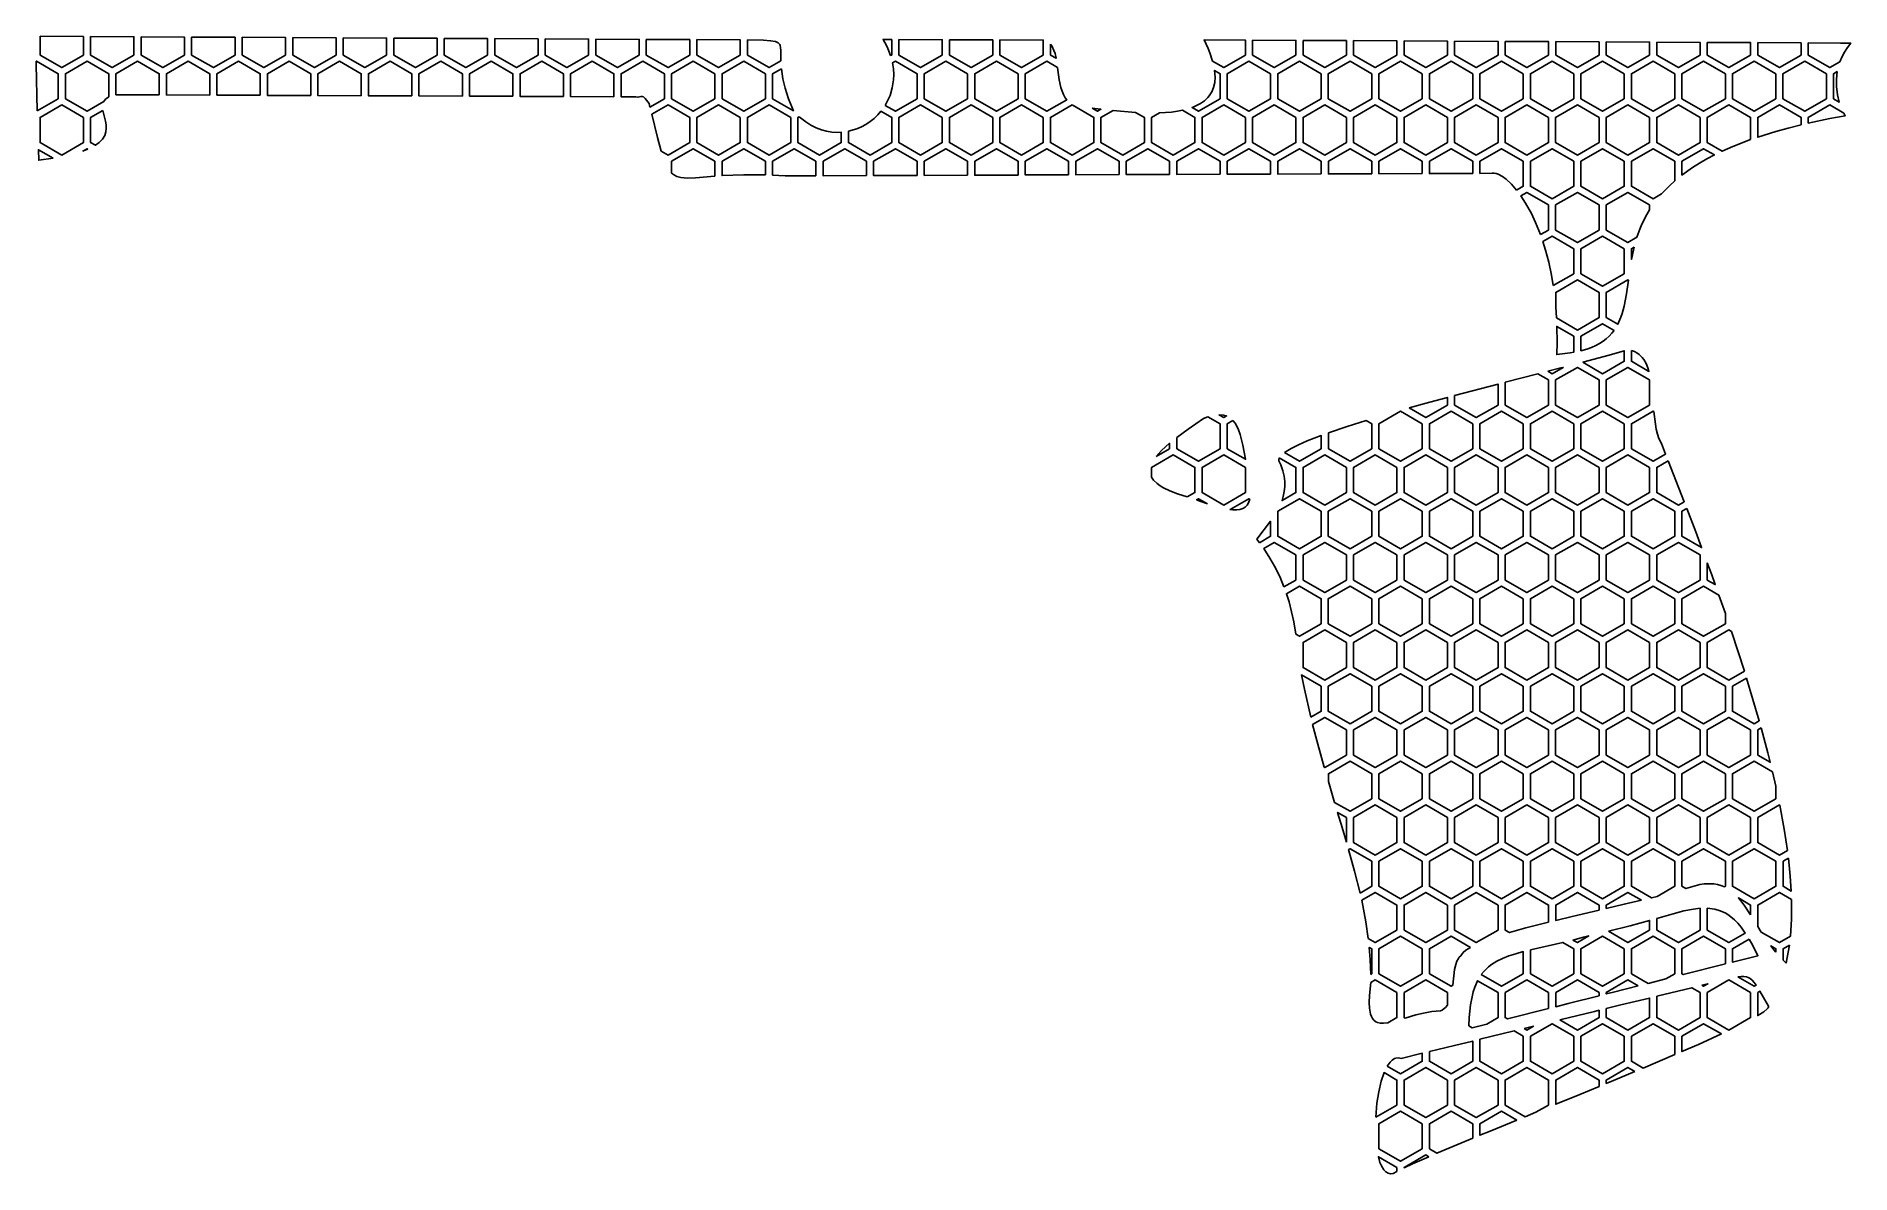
# Model space of a CAD drawing. Header units: millimetres. Extents: x 11 to 138, y -150 to -70.
import ezdxf

# ---------------------------------------------------------------- set-up
doc = ezdxf.new("R2010")
doc.units = ezdxf.units.MM

# ---------------------------------------------------------------- blocks, each defined once
blk = doc.blocks.new('HEX')
blk.add_lwpolyline([(1.516, 0.875), (0, 1.75), (-1.516, 0.875), (-1.516, -0.875), (0, -1.75), (1.516, -0.875)], close=True)

msp = doc.modelspace()

# ---------------------------------------------------------------- linework, layer by layer
for points in [[(11.208, -70.01), (14.239, -70.025), (14.239, -71.318), (12.724, -72.193), (11.208, -71.318), (11.208, -70.01)], [(14.739, -70.028), (17.77, -70.043), (17.77, -71.318), (16.255, -72.193), (14.739, -71.318), (14.739, -70.028)], [(18.27, -70.046), (21.301, -70.061), (21.301, -71.318), (19.786, -72.193), (18.27, -71.318), (18.27, -70.046)], [(21.801, -70.064), (24.833, -70.08), (24.833, -71.318), (23.317, -72.193), (21.801, -71.318), (21.801, -70.064)], [(25.333, -70.082), (28.364, -70.098), (28.364, -71.318), (26.848, -72.193), (25.333, -71.318), (25.333, -70.082)], [(28.864, -70.1), (31.895, -70.116), (31.895, -71.318), (30.379, -72.193), (28.864, -71.318), (28.864, -70.1)], [(32.395, -70.119), (35.426, -70.134), (35.426, -71.318), (33.91, -72.193), (32.395, -71.318), (32.395, -70.119)], [(35.926, -70.137), (38.957, -70.152), (38.957, -71.318), (37.441, -72.193), (35.926, -71.318), (35.926, -70.137)], [(39.457, -70.155), (42.488, -70.171), (42.488, -71.318), (40.972, -72.193), (39.457, -71.318), (39.457, -70.155)], [(42.988, -70.173), (46.019, -70.189), (46.019, -71.318), (44.504, -72.193), (42.988, -71.318), (42.988, -70.173)], [(46.519, -70.192), (49.55, -70.207), (49.55, -71.318), (48.035, -72.193), (46.519, -71.318), (46.519, -70.192)], [(50.05, -70.21), (53.081, -70.225), (53.081, -71.318), (51.566, -72.193), (50.05, -71.318), (50.05, -70.21)], [(53.581, -70.228), (56.612, -70.243), (56.612, -71.318), (55.097, -72.193), (53.581, -71.318), (53.581, -70.228)], [(57.112, -70.246), (60.143, -70.262), (60.143, -71.318), (58.628, -72.193), (57.112, -71.318), (57.112, -70.246)], [(60.643, -70.264), (61.761, -70.284), (62.272, -70.317), (62.617, -70.382), (62.795, -70.464), (62.903, -70.582), (62.937, -70.657), (62.967, -70.79), (62.981, -71.013), (62.983, -71.717), (62.159, -72.193), (60.643, -71.318), (60.643, -70.264)], [(70.657, -71.364), (70.461, -70.857), (70.36, -70.65), (70.125, -70.233), (70.737, -70.235), (70.737, -71.318), (70.657, -71.364)], [(71.237, -70.237), (74.268, -70.249), (74.268, -71.318), (72.752, -72.193), (71.237, -71.318), (71.237, -70.237)], [(74.768, -70.251), (77.799, -70.263), (77.799, -71.318), (76.283, -72.193), (74.768, -71.318), (74.768, -70.251)], [(78.299, -70.265), (81.33, -70.276), (81.33, -71.318), (79.814, -72.193), (78.299, -71.318), (78.299, -70.265)], [(81.83, -70.563), (81.949, -70.733), (82.075, -70.995), (82.148, -71.216), (82.227, -71.547), (81.83, -71.318), (81.83, -70.563)], [(93.158, -71.742), (92.967, -71.162), (92.852, -70.874), (92.571, -70.26), (95.454, -70.275), (95.454, -71.318), (93.939, -72.193), (93.158, -71.742)], [(95.954, -70.277), (98.985, -70.293), (98.985, -71.318), (97.47, -72.193), (95.954, -71.318), (95.954, -70.277)], [(99.485, -70.295), (102.516, -70.31), (102.516, -71.318), (101.001, -72.193), (99.485, -71.318), (99.485, -70.295)], [(103.016, -70.313), (106.048, -70.328), (106.048, -71.318), (104.532, -72.193), (103.016, -71.318), (103.016, -70.313)], [(106.548, -70.331), (109.579, -70.346), (109.579, -71.318), (108.063, -72.193), (106.548, -71.318), (106.548, -70.331)], [(110.079, -70.348), (113.11, -70.364), (113.11, -71.318), (111.594, -72.193), (110.079, -71.318), (110.079, -70.348)], [(113.61, -70.366), (116.641, -70.381), (116.641, -71.318), (115.125, -72.193), (113.61, -71.318), (113.61, -70.366)], [(117.141, -70.384), (120.172, -70.399), (120.172, -71.318), (118.656, -72.193), (117.141, -71.318), (117.141, -70.384)], [(120.672, -70.402), (123.703, -70.417), (123.703, -71.318), (122.187, -72.193), (120.672, -71.318), (120.672, -70.402)], [(124.203, -70.42), (127.234, -70.435), (127.234, -71.318), (125.719, -72.193), (124.203, -71.318), (124.203, -70.42)], [(127.734, -70.437), (130.765, -70.453), (130.765, -71.318), (129.25, -72.193), (127.734, -71.318), (127.734, -70.437)], [(131.265, -70.455), (134.296, -70.47), (134.296, -71.318), (132.781, -72.193), (131.265, -71.318), (131.265, -70.455)], [(134.796, -70.473), (137.057, -70.484), (137.763, -70.488), (137.529, -70.794), (137.322, -71.119), (137.157, -71.431), (137.005, -71.793), (136.312, -72.193), (134.796, -71.318), (134.796, -70.473)], [(11.006, -75.223), (10.944, -71.953), (10.942, -71.76), (10.958, -71.751), (12.474, -72.626), (12.474, -74.376), (11.006, -75.223)], [(16.005, -74.231), (15.784, -74.402), (15.66, -74.575), (14.489, -75.251), (12.974, -74.376), (12.974, -72.626), (14.489, -71.751), (16.005, -72.626), (16.005, -74.231)], [(19.536, -74.108), (16.505, -74.095), (16.505, -72.626), (18.02, -71.751), (19.536, -72.626), (19.536, -74.108)], [(23.067, -74.122), (20.036, -74.11), (20.036, -72.626), (21.551, -71.751), (23.067, -72.626), (23.067, -74.122)], [(26.598, -74.136), (23.567, -74.124), (23.567, -72.626), (25.083, -71.751), (26.598, -72.626), (26.598, -74.136)], [(30.129, -74.15), (27.098, -74.138), (27.098, -72.626), (28.614, -71.751), (30.129, -72.626), (30.129, -74.15)], [(33.66, -74.164), (30.629, -74.152), (30.629, -72.626), (32.145, -71.751), (33.66, -72.626), (33.66, -74.164)], [(37.191, -74.178), (34.16, -74.166), (34.16, -72.626), (35.676, -71.751), (37.191, -72.626), (37.191, -74.178)], [(40.722, -74.192), (37.691, -74.18), (37.691, -72.626), (39.207, -71.751), (40.722, -72.626), (40.722, -74.192)], [(44.254, -74.206), (41.222, -74.194), (41.222, -72.626), (42.738, -71.751), (44.254, -72.626), (44.254, -74.206)], [(47.785, -74.22), (44.754, -74.208), (44.754, -72.626), (46.269, -71.751), (47.785, -72.626), (47.785, -74.22)], [(51.316, -74.233), (48.285, -74.222), (48.285, -72.626), (49.8, -71.751), (51.316, -72.626), (51.316, -74.233)], [(53.772, -74.699), (53.495, -74.352), (53.384, -74.253), (53.298, -74.21), (53.217, -74.209), (52.988, -74.268), (52.834, -74.239), (51.816, -74.235), (51.816, -72.626), (53.331, -71.751), (54.847, -72.626), (54.847, -74.376), (53.837, -74.959), (53.772, -74.699)], [(63.021, -72.273), (63.131, -72.981), (63.289, -73.632), (63.528, -74.38), (63.857, -75.212), (62.409, -74.376), (62.409, -72.626), (63.021, -72.273)], [(70.27, -74.837), (70.469, -74.48), (70.614, -74.148), (70.776, -73.62), (70.864, -73.064), (70.879, -72.68), (70.857, -72.286), (70.791, -71.864), (70.987, -71.751), (72.502, -72.626), (72.502, -74.376), (70.987, -75.251), (70.27, -74.837)], [(82.325, -72.181), (82.448, -73.055), (82.564, -73.587), (82.644, -73.839), (82.742, -74.078), (82.862, -74.3), (82.967, -74.45), (81.58, -75.251), (80.064, -74.376), (80.064, -72.626), (81.58, -71.751), (82.325, -72.181)], [(91.846, -74.952), (92.32, -74.716), (92.592, -74.523), (92.827, -74.299), (92.929, -74.175), (93.101, -73.901), (93.228, -73.591), (93.306, -73.243), (93.331, -72.856), (93.298, -72.4), (93.689, -72.626), (93.689, -74.376), (92.173, -75.251), (91.73, -74.995), (91.846, -74.952)], [(136.825, -72.48), (136.763, -73.002), (136.766, -73.525), (136.838, -74.095), (136.967, -74.61), (136.562, -74.376), (136.562, -72.626), (136.825, -72.48)], [(54.622, -78.035), (54.364, -77.08), (53.962, -75.464), (55.097, -74.809), (56.612, -75.684), (56.612, -77.434), (55.097, -78.309), (54.622, -78.035)], [(83.345, -74.809), (84.861, -75.684), (84.861, -77.434), (83.345, -78.309), (81.83, -77.434), (81.83, -75.684), (83.345, -74.809)], [(130.765, -77.235), (129.524, -77.713), (128.785, -78.041), (127.734, -77.434), (127.734, -75.684), (129.25, -74.809), (130.765, -75.684), (130.765, -77.235)], [(133.399, -76.423), (132.531, -76.664), (131.265, -77.063), (131.265, -75.684), (132.781, -74.809), (134.296, -75.684), (134.296, -76.197), (133.399, -76.423)], [(137.28, -75.374), (137.379, -75.558), (136.305, -75.759), (134.796, -76.082), (134.796, -75.684), (136.312, -74.809), (137.28, -75.374)], [(15.598, -75.188), (15.773, -75.938), (15.818, -76.188), (15.834, -76.441), (15.808, -76.694), (15.727, -76.944), (15.578, -77.19), (15.346, -77.43), (15.074, -77.627), (14.739, -77.434), (14.739, -75.684), (15.598, -75.188)], [(64.267, -75.63), (64.728, -75.998), (65.086, -76.223), (65.448, -76.405), (65.814, -76.545), (66.181, -76.644), (66.547, -76.705), (66.911, -76.728), (67.206, -76.719), (67.206, -77.434), (65.69, -78.309), (64.175, -77.434), (64.175, -75.684), (64.267, -75.63)], [(67.706, -76.65), (68.3, -76.476), (68.623, -76.335), (68.931, -76.165), (69.224, -75.969), (69.499, -75.748), (69.754, -75.503), (69.979, -75.246), (70.737, -75.684), (70.737, -77.434), (69.221, -78.309), (67.706, -77.434), (67.706, -76.65)], [(84.752, -75.043), (85.134, -75.085), (85.356, -75.11), (85.111, -75.251), (84.752, -75.043)], [(86.201, -75.199), (87.777, -75.329), (88.392, -75.684), (88.392, -77.434), (86.877, -78.309), (85.361, -77.434), (85.361, -75.684), (86.201, -75.199)], [(89.452, -75.36), (90.283, -75.306), (90.708, -75.251), (91.059, -75.185), (91.923, -75.684), (91.923, -77.434), (90.408, -78.309), (88.892, -77.434), (88.892, -75.684), (89.452, -75.36)], [(12.114, -78.534), (11.119, -78.679), (11.087, -77.941), (12.114, -78.534)], [(14.546, -77.9), (14.228, -78.025), (14.199, -78.034), (14.489, -77.867), (14.546, -77.9)], [(58.378, -79.781), (57.01, -79.893), (56.451, -79.915), (55.999, -79.88), (55.718, -79.806), (55.554, -79.727), (55.347, -79.57), (55.347, -78.742), (56.862, -77.867), (58.378, -78.742), (58.378, -79.781)], [(61.909, -79.696), (60.395, -79.684), (58.878, -79.746), (58.878, -78.742), (60.393, -77.867), (61.909, -78.742), (61.909, -79.696)], [(65.44, -79.757), (63.287, -79.765), (62.409, -79.715), (62.409, -78.742), (63.925, -77.867), (65.44, -78.742), (65.44, -79.757)], [(68.971, -79.745), (65.94, -79.755), (65.94, -78.742), (67.456, -77.867), (68.971, -78.742), (68.971, -79.745)], [(72.502, -79.732), (69.471, -79.743), (69.471, -78.742), (70.987, -77.867), (72.502, -78.742), (72.502, -79.732)], [(76.033, -79.719), (73.002, -79.73), (73.002, -78.742), (74.518, -77.867), (76.033, -78.742), (76.033, -79.719)], [(79.564, -79.707), (76.533, -79.718), (76.533, -78.742), (78.049, -77.867), (79.564, -78.742), (79.564, -79.707)], [(83.095, -79.694), (80.064, -79.705), (80.064, -78.742), (81.58, -77.867), (83.095, -78.742), (83.095, -79.694)], [(86.627, -79.681), (83.595, -79.692), (83.595, -78.742), (85.111, -77.867), (86.627, -78.742), (86.627, -79.681)], [(90.158, -79.668), (87.127, -79.679), (87.127, -78.742), (88.642, -77.867), (90.158, -78.742), (90.158, -79.668)], [(93.689, -79.656), (90.658, -79.667), (90.658, -78.742), (92.173, -77.867), (93.689, -78.742), (93.689, -79.656)], [(97.22, -79.643), (94.189, -79.654), (94.189, -78.742), (95.704, -77.867), (97.22, -78.742), (97.22, -79.643)], [(100.751, -79.631), (97.72, -79.641), (97.72, -78.742), (99.235, -77.867), (100.751, -78.742), (100.751, -79.631)], [(104.282, -79.618), (101.251, -79.629), (101.251, -78.742), (102.766, -77.867), (104.282, -78.742), (104.282, -79.618)], [(107.813, -79.605), (104.782, -79.616), (104.782, -78.742), (106.298, -77.867), (107.813, -78.742), (107.813, -79.605)], [(111.344, -79.593), (108.313, -79.604), (108.313, -78.742), (109.829, -77.867), (111.344, -78.742), (111.344, -79.593)], [(114.408, -80.762), (114.045, -80.345), (113.675, -79.997), (113.418, -79.804), (113.11, -79.637), (112.974, -79.591), (112.852, -79.571), (112.698, -79.588), (111.844, -79.591), (111.844, -78.742), (113.36, -77.867), (114.875, -78.742), (114.875, -80.492), (114.408, -80.762)], [(125.469, -80.112), (125.087, -80.457), (124.539, -81.029), (123.953, -81.367), (122.437, -80.492), (122.437, -78.742), (123.953, -77.867), (125.469, -78.742), (125.469, -80.112)], [(127.717, -78.577), (127.192, -78.878), (126.704, -79.184), (125.969, -79.708), (125.969, -78.742), (127.484, -77.867), (128.24, -78.303), (127.717, -78.577)], [(116.078, -83.875), (115.732, -83.014), (115.442, -82.4), (115.042, -81.678), (114.709, -81.165), (115.125, -80.925), (116.641, -81.8), (116.641, -83.55), (116.078, -83.875)], [(123.513, -82.461), (123.17, -83.14), (123.026, -83.48), (122.818, -84.061), (122.187, -84.425), (120.672, -83.55), (120.672, -81.8), (122.187, -80.925), (123.703, -81.8), (123.703, -82.142), (123.513, -82.461)], [(116.967, -87.439), (116.845, -86.714), (116.653, -85.804), (116.432, -84.958), (116.245, -84.356), (116.891, -83.983), (118.406, -84.858), (118.406, -86.608), (116.967, -87.439)], [(122.621, -84.752), (122.524, -85.168), (122.437, -85.608), (122.437, -84.858), (122.621, -84.752)], [(117.195, -89.697), (117.141, -88.915), (117.141, -87.916), (118.656, -87.041), (120.172, -87.916), (120.172, -89.666), (118.656, -90.541), (117.195, -89.697)], [(122.22, -87.06), (122.087, -88.014), (121.93, -88.865), (121.788, -89.396), (121.702, -89.648), (121.486, -90.136), (120.672, -89.666), (120.672, -87.916), (122.187, -87.041), (122.22, -87.06)], [(118.154, -92.145), (117.215, -92.252), (117.234, -91.417), (117.221, -90.29), (118.406, -90.974), (118.406, -92.099), (118.154, -92.145)], [(121.221, -90.567), (121.06, -90.771), (120.88, -90.965), (120.679, -91.147), (120.455, -91.318), (120.209, -91.476), (119.937, -91.621), (119.639, -91.754), (119.313, -91.873), (118.906, -91.99), (118.906, -90.974), (120.422, -90.099), (121.221, -90.567)], [(119.034, -92.798), (120.883, -92.305), (121.937, -91.989), (121.937, -92.724), (120.422, -93.599), (119.034, -92.798)], [(122.437, -91.971), (122.645, -92.043), (122.821, -92.134), (122.979, -92.246), (123.185, -92.451), (123.304, -92.611), (123.455, -92.88), (123.579, -93.181), (123.656, -93.428), (122.437, -92.724), (122.437, -91.971)], [(113.61, -94.19), (115.897, -93.602), (116.641, -94.032), (116.641, -95.782), (115.125, -96.657), (113.61, -95.782), (113.61, -94.19)], [(116.59, -93.425), (117.51, -93.19), (117.671, -93.149), (116.891, -93.599), (116.59, -93.425)], [(110.079, -95.116), (113.11, -94.319), (113.11, -95.782), (111.594, -96.657), (110.079, -95.782), (110.079, -95.116)], [(106.902, -95.987), (108.35, -95.584), (109.579, -95.25), (109.579, -95.782), (108.063, -96.657), (106.902, -95.987)], [(124.007, -96.246), (124.107, -97.124), (124.17, -97.481), (124.251, -97.815), (124.353, -98.122), (124.527, -98.482), (124.818, -99.215), (123.953, -99.715), (122.437, -98.84), (122.437, -97.09), (123.953, -96.215), (124.007, -96.246)], [(92.516, -96.718), (92.84, -96.6), (93.689, -97.09), (93.689, -98.84), (92.173, -99.715), (90.658, -98.84), (90.658, -98.054), (91.458, -97.463), (92.516, -96.718)], [(93.593, -96.457), (93.929, -96.484), (94.134, -96.544), (93.939, -96.657), (93.593, -96.457)], [(94.585, -96.861), (94.738, -97.057), (94.882, -97.307), (94.978, -97.52), (95.092, -97.837), (95.284, -98.579), (95.465, -99.577), (94.189, -98.84), (94.189, -97.09), (94.585, -96.861)], [(101.255, -97.731), (102.572, -97.286), (103.897, -96.868), (104.282, -97.09), (104.282, -98.84), (102.766, -99.715), (101.251, -98.84), (101.255, -97.731)], [(89.21, -99.387), (89.597, -98.959), (90.158, -98.453), (90.158, -98.84), (89.21, -99.387)], [(98.178, -99.104), (98.645, -98.815), (99.155, -98.561), (99.766, -98.295), (100.751, -97.913), (100.751, -98.84), (99.235, -99.715), (98.178, -99.104)], [(91.387, -102.208), (90.718, -101.998), (90.178, -101.789), (89.734, -101.573), (89.488, -101.426), (89.282, -101.275), (89.042, -101.043), (88.892, -100.824), (88.892, -100.148), (90.408, -99.273), (91.923, -100.148), (91.923, -101.898), (91.387, -102.208)], [(97.817, -99.473), (98.985, -100.148), (98.985, -101.898), (98.013, -102.459), (98.104, -102.168), (98.174, -101.834), (98.208, -101.488), (98.203, -101.131), (98.156, -100.761), (98.063, -100.375), (97.921, -99.972), (97.788, -99.678), (97.78, -99.586), (97.817, -99.473)], [(125.005, -99.685), (126.124, -102.539), (125.719, -102.773), (124.203, -101.898), (124.203, -100.148), (125.005, -99.685)], [(92.796, -102.691), (92.339, -102.525), (92.039, -102.408), (92.173, -102.331), (92.796, -102.691)], [(95.769, -102.368), (95.674, -102.622), (95.567, -102.783), (95.431, -102.912), (95.266, -103.009), (95.07, -103.074), (94.844, -103.108), (94.585, -103.111), (94.381, -103.095), (95.704, -102.331), (95.769, -102.368)], [(96.443, -105.404), (96.259, -105.161), (97.22, -103.901), (97.22, -104.956), (96.443, -105.404)], [(126.306, -103.011), (126.93, -104.646), (127.345, -105.751), (125.969, -104.956), (125.969, -103.206), (126.306, -103.011)], [(98.152, -108.486), (97.852, -107.767), (97.49, -107.038), (97.172, -106.483), (96.737, -105.812), (97.47, -105.389), (98.985, -106.264), (98.985, -108.014), (98.152, -108.486)], [(127.734, -106.801), (128.048, -107.659), (128.292, -108.336), (127.734, -108.014), (127.734, -106.801)], [(98.977, -111.787), (98.83, -110.933), (98.684, -110.244), (98.504, -109.547), (98.326, -108.972), (99.235, -108.447), (100.751, -109.322), (100.751, -111.072), (99.235, -111.947), (98.977, -111.787)], [(128.552, -109.063), (129, -110.342), (129, -111.072), (127.484, -111.947), (125.969, -111.072), (125.969, -109.322), (127.484, -108.447), (128.552, -109.063)], [(129.433, -111.611), (130.337, -114.377), (129.25, -115.005), (127.734, -114.13), (127.734, -112.38), (129.25, -111.505), (129.433, -111.611)], [(100.029, -117.605), (99.574, -115.652), (99.385, -114.649), (100.751, -115.438), (100.751, -117.188), (100.029, -117.605)], [(130.49, -114.866), (131.376, -117.855), (131.015, -118.063), (129.5, -117.188), (129.5, -115.438), (130.49, -114.866)], [(100.956, -121.095), (100.508, -119.489), (100.152, -118.111), (101.001, -117.621), (102.516, -118.496), (102.516, -120.246), (101.001, -121.121), (100.956, -121.095)], [(131.514, -118.352), (131.975, -120.091), (132.14, -120.751), (131.265, -120.246), (131.265, -118.496), (131.514, -118.352)], [(101.684, -123.554), (101.251, -122.107), (101.251, -121.554), (102.766, -120.679), (104.282, -121.554), (104.282, -123.304), (102.766, -124.179), (101.684, -123.554)], [(132.301, -121.421), (132.531, -122.428), (132.531, -123.304), (131.015, -124.179), (129.5, -123.304), (129.5, -121.554), (131.015, -120.679), (132.301, -121.421)], [(102.516, -126.327), (102.217, -125.319), (101.896, -124.254), (102.516, -124.612), (102.516, -126.327)], [(132.809, -123.753), (133.114, -125.42), (133.337, -126.916), (132.781, -127.237), (131.265, -126.362), (131.265, -124.612), (132.781, -123.737), (132.809, -123.753)], [(103.468, -129.89), (103.086, -128.356), (102.669, -126.851), (102.766, -126.795), (104.282, -127.67), (104.282, -129.42), (103.468, -129.89)], [(124.232, -130.134), (123.84, -130.23), (122.437, -129.42), (122.437, -127.67), (123.953, -126.795), (125.469, -127.67), (125.469, -129.42), (124.232, -130.134)], [(128.93, -129.46), (128.674, -129.358), (128.443, -129.295), (128.198, -129.255), (127.938, -129.238), (127.516, -129.258), (127.212, -129.305), (126.719, -129.426), (126.248, -129.582), (125.969, -129.42), (125.969, -127.67), (127.484, -126.795), (129, -127.67), (129, -129.42), (128.93, -129.46)], [(133.405, -127.454), (133.534, -128.716), (133.602, -129.75), (133.031, -129.42), (133.031, -127.67), (133.405, -127.454)], [(104.044, -133.065), (103.872, -131.896), (103.582, -130.401), (104.532, -129.853), (106.048, -130.728), (106.048, -132.478), (104.532, -133.353), (104.044, -133.065)], [(116.636, -131.925), (115.058, -132.335), (113.921, -132.658), (113.61, -132.478), (113.61, -130.728), (115.125, -129.853), (116.641, -130.728), (116.636, -131.925)], [(120.172, -131.083), (118.295, -131.521), (117.141, -131.8), (117.141, -130.728), (118.656, -129.853), (120.172, -130.728), (120.172, -131.083)], [(123.133, -130.399), (121.929, -130.679), (120.672, -130.969), (120.672, -130.728), (122.187, -129.853), (123.133, -130.399)], [(130.765, -131.424), (130.312, -130.742), (129.917, -130.238), (130.765, -130.728), (130.765, -131.424)], [(133.624, -130.34), (133.623, -131.728), (133.547, -132.911), (132.781, -133.353), (131.513, -132.621), (131.265, -132.23), (131.265, -130.728), (132.781, -129.853), (133.624, -130.34)], [(120.827, -132.567), (122.346, -132.191), (123.703, -131.81), (123.703, -132.478), (122.187, -133.353), (120.827, -132.567)], [(124.203, -131.665), (125.346, -131.337), (126.096, -131.146), (126.779, -131.012), (127.234, -130.959), (127.234, -132.478), (125.719, -133.353), (124.203, -132.478), (124.203, -131.665)], [(127.734, -130.949), (128.256, -131.013), (128.649, -131.129), (129.026, -131.308), (129.271, -131.466), (129.629, -131.764), (129.864, -132.005), (130.098, -132.283), (130.394, -132.693), (129.25, -133.353), (127.734, -132.478), (127.734, -130.949)], [(111.182, -133.692), (110.868, -133.889), (110.682, -134.046), (110.559, -134.201), (110.522, -134.277), (110.407, -134.383), (110.342, -134.467), (110.234, -134.664), (110.152, -134.897), (110.079, -135.226), (109.949, -136.342), (109.829, -136.411), (108.313, -135.536), (108.313, -133.786), (109.829, -132.911), (111.182, -133.692)], [(118.347, -133.175), (119.097, -132.987), (119.453, -132.893), (118.656, -133.353), (118.347, -133.175)], [(124.847, -135.895), (123.602, -136.208), (122.437, -135.536), (122.437, -133.786), (123.953, -132.911), (125.469, -133.786), (125.469, -135.536), (124.847, -135.895)], [(129, -134.849), (126.061, -135.589), (125.969, -135.536), (125.969, -133.786), (127.484, -132.911), (129, -133.786), (129, -134.849)], [(130.661, -133.115), (130.917, -133.566), (131.278, -134.276), (129.5, -134.723), (129.5, -133.786), (130.661, -133.115)], [(104.216, -135.575), (104.18, -134.526), (104.113, -133.689), (104.282, -133.786), (104.282, -135.536), (104.216, -135.575)], [(111.942, -135.593), (112.145, -135.342), (112.44, -135.058), (112.66, -134.89), (113.022, -134.665), (113.425, -134.467), (113.872, -134.291), (114.361, -134.131), (114.875, -133.987), (114.875, -135.536), (113.36, -136.411), (111.942, -135.593)], [(115.375, -133.862), (117.639, -133.343), (118.406, -133.786), (118.406, -135.536), (116.891, -136.411), (115.375, -135.536), (115.375, -133.862)], [(132.531, -134.027), (132.391, -133.857), (132.178, -133.583), (132.531, -133.786), (132.531, -134.027)], [(133.477, -133.529), (133.333, -134.388), (133.244, -134.792), (133.031, -134.581), (133.031, -133.786), (133.477, -133.529)], [(105.421, -138.956), (105.118, -138.995), (104.891, -138.991), (104.691, -138.948), (104.574, -138.895), (104.421, -138.774), (104.336, -138.663), (104.264, -138.526), (104.206, -138.362), (104.132, -137.942), (104.115, -137.542), (104.132, -137.062), (104.212, -136.154), (104.532, -135.969), (106.048, -136.844), (106.048, -138.594), (105.421, -138.956)], [(109.579, -137.719), (109.439, -137.893), (109.35, -137.971), (109.197, -138.068), (109.081, -138.117), (108.48, -138.18), (107.908, -138.283), (107.366, -138.413), (106.611, -138.631), (106.548, -138.594), (106.548, -136.844), (108.063, -135.969), (109.579, -136.844), (109.579, -137.719)], [(111.102, -138.602), (111.19, -137.717), (111.293, -137.139), (111.381, -136.792), (111.483, -136.473), (111.681, -136.019), (113.11, -136.844), (113.11, -138.594), (112.322, -139.049), (111.308, -139.304), (111.078, -139.171), (111.102, -138.602)], [(116.641, -137.961), (113.767, -138.685), (113.61, -138.594), (113.61, -136.844), (115.125, -135.969), (116.641, -136.844), (116.641, -137.961)], [(120.172, -137.072), (118.018, -137.615), (117.141, -137.835), (117.141, -136.844), (118.656, -135.969), (120.172, -136.844), (120.172, -137.072)], [(122.906, -136.384), (121.175, -136.82), (120.672, -136.946), (120.672, -136.844), (122.187, -135.969), (122.906, -136.384)], [(124.203, -137.108), (126.658, -136.511), (127.234, -136.844), (127.234, -138.594), (125.719, -139.469), (124.203, -138.594), (124.203, -137.108)], [(127.362, -136.34), (127.785, -136.238), (127.484, -136.411), (127.362, -136.34)], [(129.867, -135.745), (130.112, -135.716), (130.282, -135.714), (130.469, -135.74), (130.602, -135.786), (130.724, -135.854), (130.868, -135.973), (131.008, -136.133), (131.151, -136.333), (131.015, -136.411), (129.867, -135.745)], [(131.986, -137.917), (131.921, -137.996), (131.694, -138.186), (131.265, -138.46), (131.265, -136.844), (131.412, -136.759), (132.012, -137.792), (132.017, -137.849), (131.986, -137.917)], [(117.422, -138.757), (119.852, -138.166), (120.172, -138.088), (120.172, -138.594), (118.656, -139.469), (117.422, -138.757)], [(120.672, -137.966), (121.697, -137.717), (123.703, -137.23), (123.703, -138.594), (122.187, -139.469), (120.672, -138.594), (120.672, -137.966)], [(114.937, -139.361), (115.587, -139.202), (115.125, -139.469), (114.937, -139.361)], [(125.469, -141.187), (123.258, -142.126), (122.437, -141.652), (122.437, -139.902), (123.953, -139.027), (125.469, -139.902), (125.469, -141.187)], [(128.724, -139.743), (127.114, -140.47), (125.969, -140.972), (125.969, -139.902), (127.484, -139.027), (128.724, -139.743)], [(108.313, -140.971), (110.072, -140.544), (111.344, -140.234), (111.344, -141.652), (109.829, -142.527), (108.313, -141.652), (108.313, -140.971)], [(111.844, -140.113), (114.234, -139.532), (114.875, -139.902), (114.875, -141.652), (113.36, -142.527), (111.844, -141.652), (111.844, -140.113)], [(105.368, -141.991), (105.564, -141.713), (105.719, -141.564), (105.884, -141.464), (105.971, -141.433), (106.15, -141.412), (106.339, -141.451), (107.813, -141.093), (107.813, -141.652), (106.298, -142.527), (105.368, -141.991)], [(104.565, -145.566), (104.65, -144.574), (104.775, -143.776), (104.946, -143.044), (105.149, -142.441), (106.048, -142.96), (106.048, -144.71), (104.565, -145.566)], [(115.764, -145.217), (115.016, -145.522), (113.61, -144.71), (113.61, -142.96), (115.125, -142.085), (116.641, -142.96), (116.641, -144.71), (115.764, -145.217)], [(120.172, -143.41), (118.82, -143.966), (117.141, -144.654), (117.141, -142.96), (118.656, -142.085), (120.172, -142.96), (120.172, -143.41)], [(122.679, -142.369), (121.178, -142.994), (120.672, -143.203), (120.672, -142.96), (122.187, -142.085), (122.679, -142.369)], [(111.344, -147.028), (108.843, -148.074), (108.313, -147.768), (108.313, -146.018), (109.829, -145.143), (111.344, -146.018), (111.344, -147.028)], [(114.431, -145.761), (112.558, -146.528), (111.844, -146.822), (111.844, -146.018), (113.36, -145.143), (114.431, -145.761)], [(106.048, -149.357), (105.773, -149.487), (105.592, -149.509), (105.426, -149.474), (105.275, -149.386), (105.139, -149.248), (104.962, -148.958), (104.862, -148.714), (104.749, -148.326), (106.048, -149.076), (106.048, -149.357)], [(108.269, -148.32), (107.137, -148.82), (106.548, -149.097), (106.548, -149.076), (108.063, -148.201), (108.269, -148.32)]]:
    msp.add_lwpolyline(points, close=True)

# ---------------------------------------------------------------- block references
for p in [(56.862, -73.501), (60.393, -73.501), (74.518, -73.501), (78.049, -73.501), (95.704, -73.501), (99.235, -73.501), (102.766, -73.501), (106.298, -73.501), (109.829, -73.501), (113.36, -73.501), (116.891, -73.501), (120.422, -73.501), (123.953, -73.501), (127.484, -73.501), (131.015, -73.501), (134.546, -73.501), (12.724, -76.559), (58.628, -76.559), (62.159, -76.559), (72.752, -76.559), (76.283, -76.559), (79.814, -76.559), (93.939, -76.559), (97.47, -76.559), (101.001, -76.559), (104.532, -76.559), (108.063, -76.559), (111.594, -76.559), (115.125, -76.559), (118.656, -76.559), (122.187, -76.559), (125.719, -76.559), (116.891, -79.617), (120.422, -79.617), (118.656, -82.675), (120.422, -85.733), (118.656, -94.907), (122.187, -94.907), (106.298, -97.965), (109.829, -97.965), (113.36, -97.965), (116.891, -97.965), (120.422, -97.965), (93.939, -101.023), (101.001, -101.023), (104.532, -101.023), (108.063, -101.023), (111.594, -101.023), (115.125, -101.023), (118.656, -101.023), (122.187, -101.023), (99.235, -104.081), (102.766, -104.081), (106.298, -104.081), (109.829, -104.081), (113.36, -104.081), (116.891, -104.081), (120.422, -104.081), (123.953, -104.081), (101.001, -107.139), (104.532, -107.139), (108.063, -107.139), (111.594, -107.139), (115.125, -107.139), (118.656, -107.139), (122.187, -107.139), (125.719, -107.139), (102.766, -110.197), (106.298, -110.197), (109.829, -110.197), (113.36, -110.197), (116.891, -110.197), (120.422, -110.197), (123.953, -110.197), (101.001, -113.255), (104.532, -113.255), (108.063, -113.255), (111.594, -113.255), (115.125, -113.255), (118.656, -113.255), (122.187, -113.255), (125.719, -113.255), (102.766, -116.313), (106.298, -116.313), (109.829, -116.313), (113.36, -116.313), (116.891, -116.313), (120.422, -116.313), (123.953, -116.313), (127.484, -116.313), (104.532, -119.371), (108.063, -119.371), (111.594, -119.371), (115.125, -119.371), (118.656, -119.371), (122.187, -119.371), (125.719, -119.371), (129.25, -119.371), (106.298, -122.429), (109.829, -122.429), (113.36, -122.429), (116.891, -122.429), (120.422, -122.429), (123.953, -122.429), (127.484, -122.429), (104.532, -125.487), (108.063, -125.487), (111.594, -125.487), (115.125, -125.487), (118.656, -125.487), (122.187, -125.487), (125.719, -125.487), (129.25, -125.487), (106.298, -128.545), (109.829, -128.545), (113.36, -128.545), (116.891, -128.545), (120.422, -128.545), (131.015, -128.545), (108.063, -131.603), (111.594, -131.603), (106.298, -134.661), (120.422, -134.661), (129.25, -137.719), (116.891, -140.777), (120.422, -140.777), (108.063, -143.835), (111.594, -143.835), (106.298, -146.893)]:
    msp.add_blockref('HEX', p)

doc.saveas('drawing.dxf')
